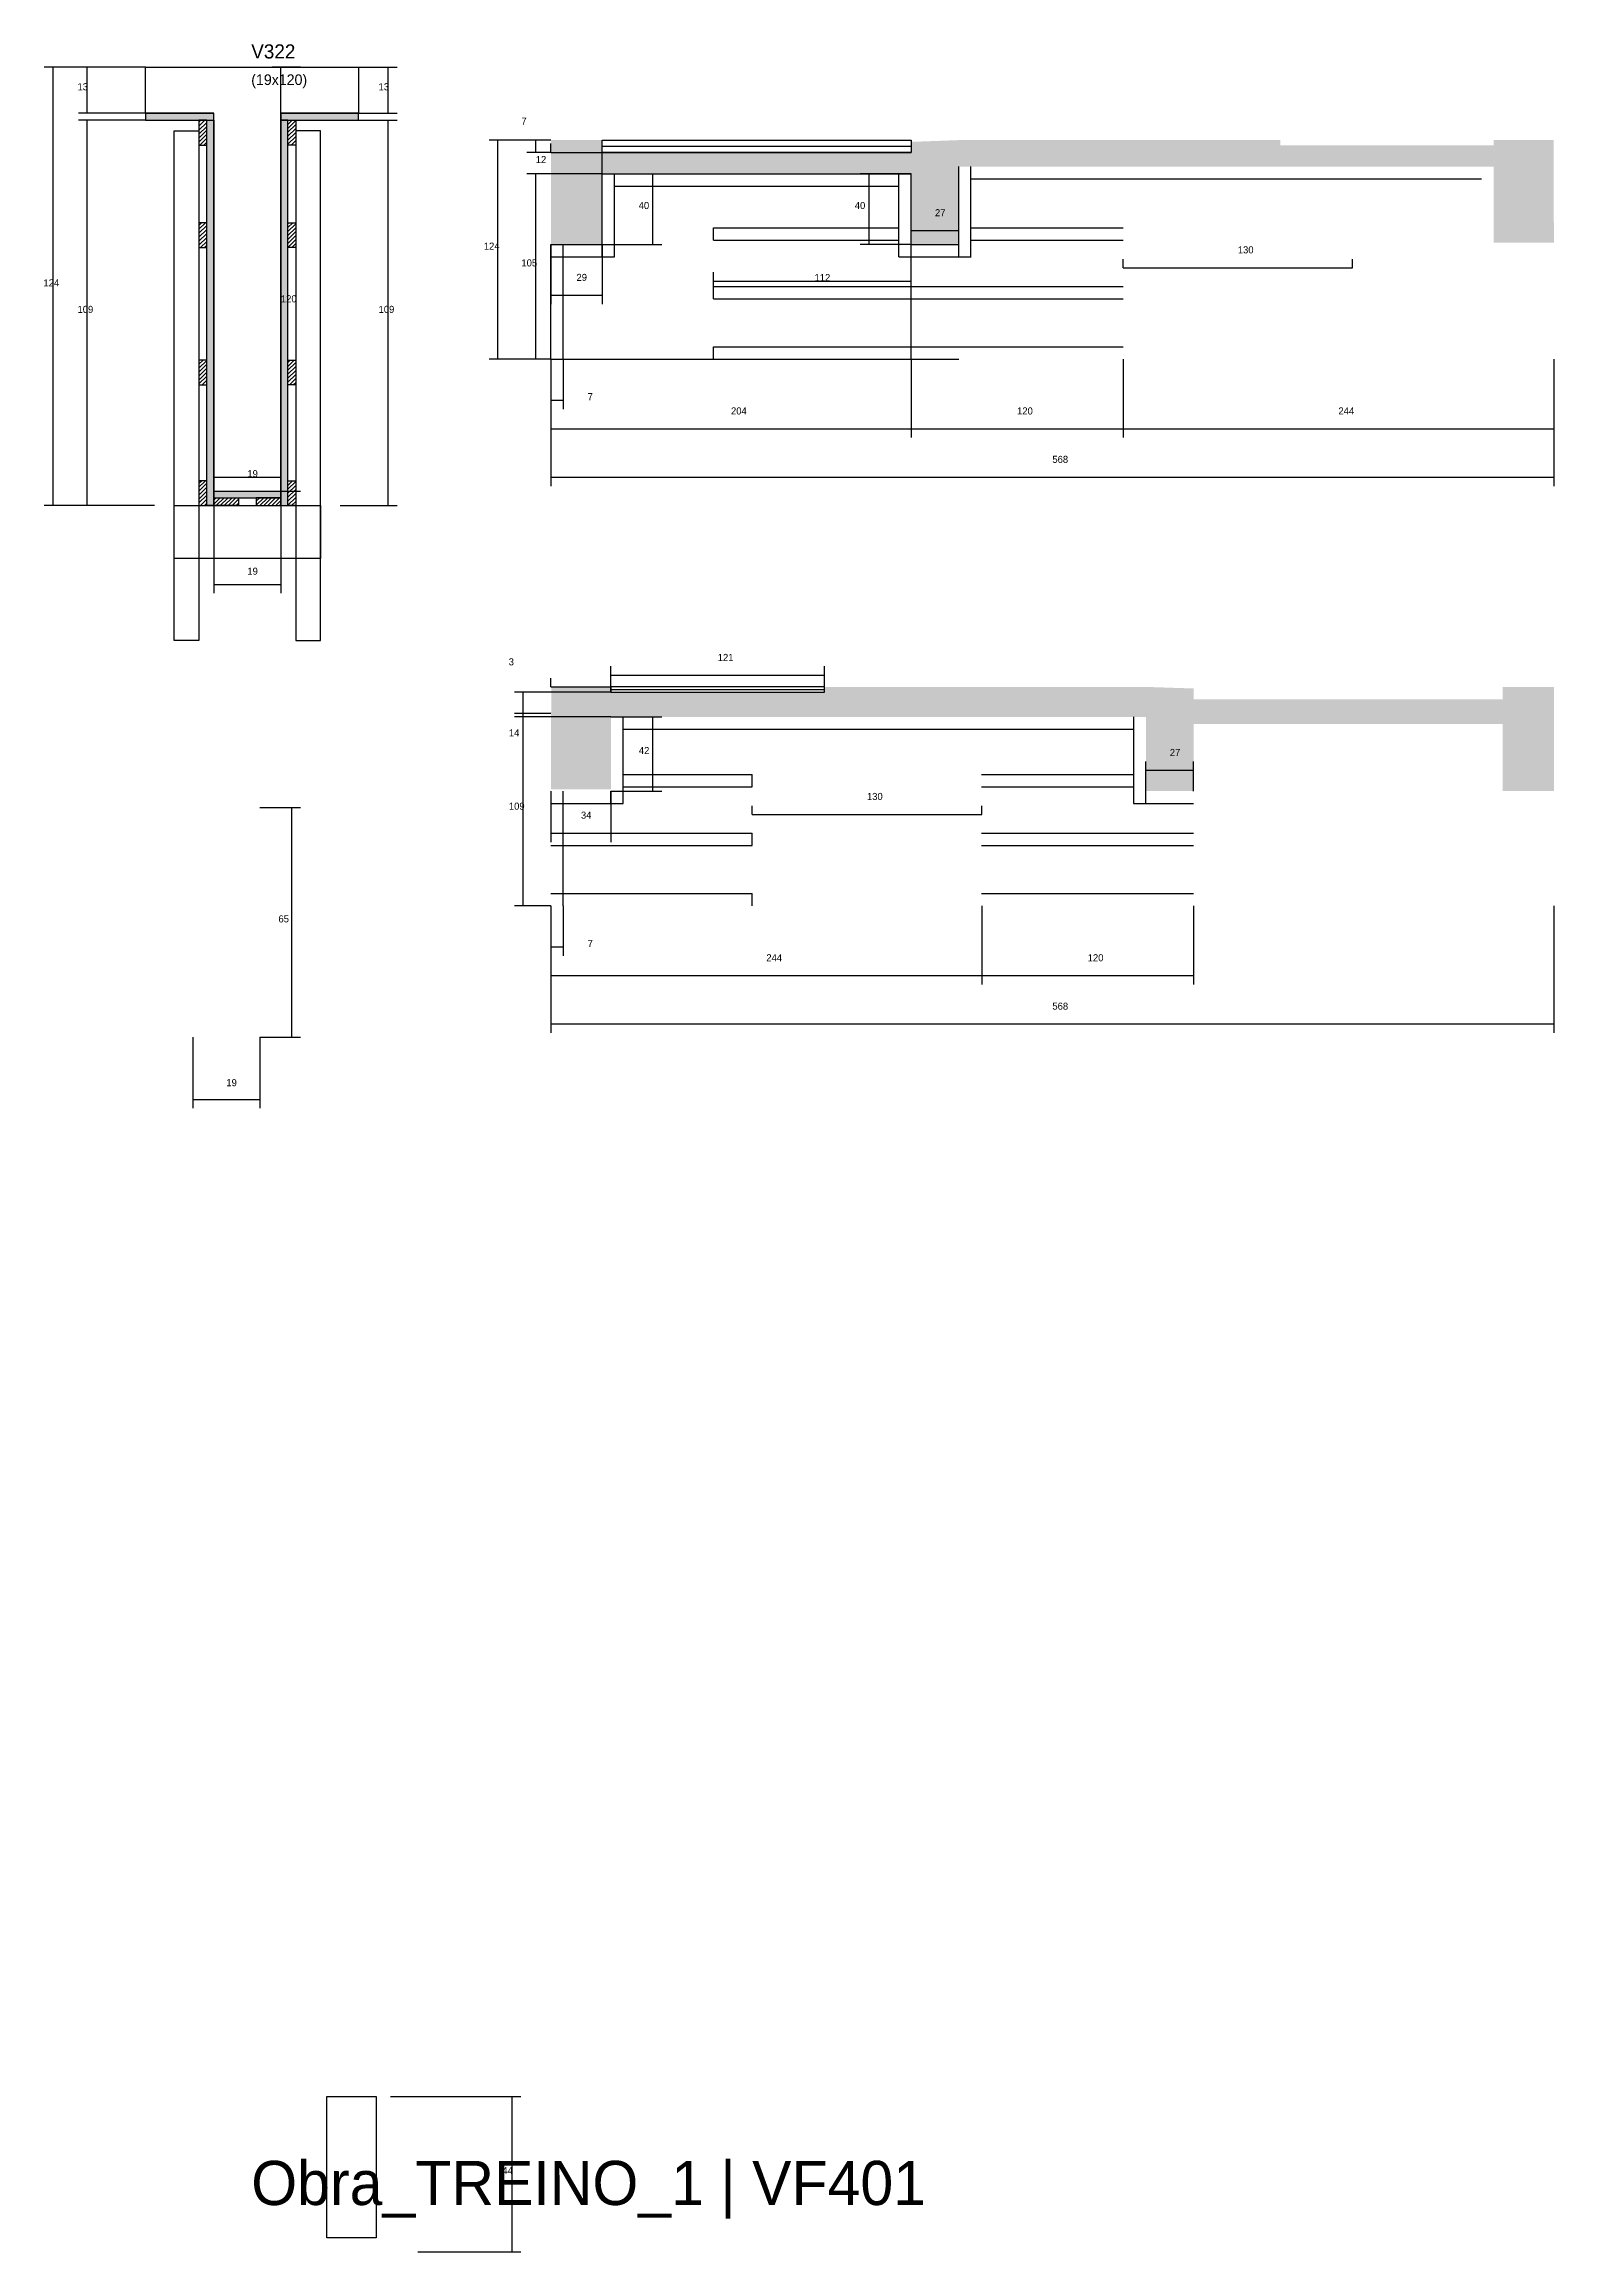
# Model space of a CAD drawing. Header units: metres. Extents: x -2848 to 21926, y -45195 to 1016.
# Drawn here: x 17483 to 18338, y -3436 to -2187 of the extents above; entities that cross this region are included whole.
import ezdxf

# ---------------------------------------------------------------- set-up
doc = ezdxf.new("R2010")
doc.units = ezdxf.units.M
for name, color, linetype in [('CONCRETO', 251, 'Continuous'), ('COTA', 241, 'Continuous'), ('Cota Seção (2x)', 4, 'Continuous'), ('Hachura', 253, 'Continuous'), ('LABEL_ID', 3, 'Continuous'), ('Madeira', 126, 'Continuous'), ('Painéis', 200, 'Continuous'), ('SARR_2.2x7', 40, 'Continuous'), ('SARR_3.5x7', 81, 'Continuous'), ('SARR_EDITAR', 141, 'Continuous'), ('Texto Seção', 7, 'Continuous')]:
    doc.layers.add(name, color=color, linetype=linetype)

msp = doc.modelspace()

# ---------------------------------------------------------------- hatches: boundary and pattern name
at = {"layer": 'COTA'}
h = msp.add_hatch(dxfattribs=at)
h.set_pattern_fill('AR-CONC', scale=0.03)
h.paths.add_polyline_path([(17798.7, -2260.2), (17973.7, -2260.2), (17973.7, -2260.2), (17973.7, -2300.3), (17973.7, -2300.3), (18000.7, -2300.3), (18000.7, -2300.3), (18000.7, -2241.2), (18000.7, -2241.2), (17973.7, -2242.2), (17973.7, -2242.2), (17973.7, -2248.2), (17973.7, -2248.2), (17798.7, -2248.2), (17798.7, -2248.2), (17798.7, -2241.2), (17798.7, -2241.2), (17769.7, -2241.2), (17769.7, -2241.2), (17769.7, -2300.2), (17769.7, -2300.2), (17798.7, -2300.2), (17798.7, -2300.2), (17798.7, -2260.2)])
h = msp.add_hatch(dxfattribs=at)
h.set_pattern_fill('AR-CONC', scale=0.03)
h.paths.add_polyline_path([(18182.7, -2244.2), (18182.7, -2241.2), (18182.7, -2241.2), (18000.7, -2241.2), (18000.7, -2241.2), (18000.7, -2256.2), (18000.7, -2256.2), (18303.7, -2256.2), (18303.7, -2256.2), (18303.7, -2299.2), (18303.7, -2299.2), (18337.7, -2299.2), (18337.7, -2299.2), (18337.6, -2241.2), (18337.6, -2241.2), (18303.7, -2241.2), (18303.7, -2241.2), (18303.7, -2244.2), (18303.7, -2244.2), (18182.7, -2244.2)])
h = msp.add_hatch(dxfattribs=at)
h.set_pattern_fill('AR-CONC', scale=0.03)
h.paths.add_polyline_path([(17803.7, -2553.7), (17803.7, -2550.7), (17803.7, -2550.7), (17769.9, -2550.7), (17769.9, -2550.7), (17769.7, -2608.7), (17769.7, -2608.7), (17803.7, -2608.7), (17803.7, -2608.7), (17803.7, -2567.7), (17803.7, -2567.7), (18106.7, -2567.7), (18106.7, -2567.7), (18106.7, -2550.7), (18106.7, -2550.7), (17924.7, -2550.7), (17924.7, -2550.7), (17924.7, -2553.7), (17924.7, -2553.7), (17803.7, -2553.7)])
h = msp.add_hatch(dxfattribs=at)
h.set_pattern_fill('AR-CONC', scale=0.03)
h.paths.add_polyline_path([(18308.7, -2571.7), (18133.7, -2571.7), (18133.7, -2571.7), (18133.7, -2609.7), (18133.7, -2609.7), (18106.7, -2609.7), (18106.7, -2609.7), (18106.7, -2550.7), (18106.7, -2550.7), (18133.7, -2551.6), (18133.7, -2551.6), (18133.7, -2557.7), (18133.7, -2557.7), (18308.7, -2557.7), (18308.7, -2557.7), (18308.7, -2550.7), (18308.7, -2550.7), (18337.7, -2550.7), (18337.7, -2550.7), (18337.7, -2609.7), (18337.7, -2609.7), (18308.7, -2609.7), (18308.7, -2609.7), (18308.7, -2571.7)])
at = {"layer": 'Hachura'}
h = msp.add_hatch(color=8, dxfattribs=at)
h.dxf.hatch_style = 1
h.paths.add_polyline_path([(17578.8, -2230), (17578.8, -2226), (17578.8, -2226), (17540.2, -2226), (17540.2, -2226), (17540.2, -2230), (17540.2, -2230), (17578.8, -2230)])
h = msp.add_hatch(dxfattribs=at)
h.set_pattern_fill('ANSI31', scale=0.5)
h.paths.add_polyline_path([(17570.4, -2244), (17574.8, -2244), (17574.8, -2244), (17574.8, -2230), (17574.8, -2230), (17570.4, -2230), (17570.4, -2230), (17570.4, -2244)])
h = msp.add_hatch(color=8, dxfattribs=at)
h.dxf.hatch_style = 1
h.paths.add_polyline_path([(17574.8, -2230), (17578.8, -2230), (17578.8, -2230), (17578.8, -2448), (17578.8, -2448), (17574.8, -2448), (17574.8, -2448), (17574.8, -2230)])
h = msp.add_hatch(color=8, dxfattribs=at)
h.dxf.hatch_style = 1
h.paths.add_polyline_path([(17660.8, -2230), (17660.8, -2226), (17660.8, -2226), (17616.8, -2226), (17616.8, -2226), (17616.8, -2230), (17616.8, -2230), (17660.8, -2230)])
h = msp.add_hatch(color=8, dxfattribs=at)
h.dxf.hatch_style = 1
h.paths.add_polyline_path([(17620.8, -2228), (17616.8, -2228), (17616.8, -2228), (17616.8, -2448), (17616.8, -2448), (17620.8, -2448), (17620.8, -2448), (17620.8, -2228)])
h = msp.add_hatch(dxfattribs=at)
h.set_pattern_fill('ANSI31', scale=0.5)
h.paths.add_polyline_path([(17625.2, -2244), (17620.8, -2244), (17620.8, -2244), (17620.8, -2230), (17620.8, -2230), (17625.2, -2230), (17625.2, -2230), (17625.2, -2244)])
h = msp.add_hatch(dxfattribs=at)
h.set_pattern_fill('ANSI31', scale=0.5)
h.paths.add_polyline_path([(17570.4, -2302), (17574.8, -2302), (17574.8, -2302), (17574.8, -2288), (17574.8, -2288), (17570.4, -2288), (17570.4, -2288), (17570.4, -2302)])
h = msp.add_hatch(dxfattribs=at)
h.set_pattern_fill('ANSI31', scale=0.5)
h.paths.add_polyline_path([(17625.2, -2302), (17620.8, -2302), (17620.8, -2302), (17620.8, -2288), (17620.8, -2288), (17625.2, -2288), (17625.2, -2288), (17625.2, -2302)])
h = msp.add_hatch(dxfattribs=at)
h.set_pattern_fill('ANSI31', scale=0.5)
h.paths.add_polyline_path([(17570.4, -2379.7), (17574.8, -2379.7), (17574.8, -2379.7), (17574.8, -2365.7), (17574.8, -2365.7), (17570.4, -2365.7), (17570.4, -2365.7), (17570.4, -2379.7)])
h = msp.add_hatch(dxfattribs=at)
h.set_pattern_fill('ANSI31', scale=0.5)
h.paths.add_polyline_path([(17625.2, -2379.7), (17620.8, -2379.7), (17620.8, -2379.7), (17620.8, -2365.7), (17620.8, -2365.7), (17625.2, -2365.7), (17625.2, -2365.7), (17625.2, -2379.7)])
h = msp.add_hatch(dxfattribs=at)
h.set_pattern_fill('ANSI31', scale=0.5)
h.paths.add_polyline_path([(17570.4, -2448), (17574.8, -2448), (17574.8, -2448), (17574.8, -2434), (17574.8, -2434), (17570.4, -2434), (17570.4, -2434), (17570.4, -2448)])
h = msp.add_hatch(dxfattribs=at)
h.set_pattern_fill('ANSI31', scale=0.5)
h.paths.add_polyline_path([(17625.2, -2448), (17620.8, -2448), (17620.8, -2448), (17620.8, -2434), (17620.8, -2434), (17625.2, -2434), (17625.2, -2434), (17625.2, -2448)])
h = msp.add_hatch(color=8, dxfattribs=at)
h.dxf.hatch_style = 1
h.paths.add_polyline_path([(17616.8, -2443.6), (17616.8, -2440), (17616.8, -2440), (17578.8, -2440), (17578.8, -2440), (17578.8, -2443.6), (17578.8, -2443.6), (17616.8, -2443.6)])
h = msp.add_hatch(dxfattribs=at)
h.set_pattern_fill('ANSI31', scale=0.5)
h.paths.add_polyline_path([(17578.8, -2448), (17578.8, -2443.6), (17578.8, -2443.6), (17592.8, -2443.6), (17592.8, -2443.6), (17592.8, -2448), (17592.8, -2448), (17578.8, -2448)])
h = msp.add_hatch(dxfattribs=at)
h.set_pattern_fill('ANSI31', scale=0.5)
h.paths.add_polyline_path([(17616.8, -2448), (17616.8, -2443.6), (17616.8, -2443.6), (17602.8, -2443.6), (17602.8, -2443.6), (17602.8, -2448), (17602.8, -2448), (17616.8, -2448)])

# ---------------------------------------------------------------- linework, layer by layer
at = {"layer": 'CONCRETO'}
for points in [[(17540.2, -2226), (17540.2, -2200), (17660.8, -2200), (17660.8, -2226), (17616.8, -2226), (17616.8, -2440), (17578.8, -2440), (17578.8, -2226)], [(17642.8, -3348.5), (17642.8, -3348.5), (17670.8, -3348.5), (17670.8, -3376.5), (17670.8, -3376.5), (17670.8, -3428.5), (17642.8, -3428.5), (17642.8, -3348.5)]]:
    msp.add_lwpolyline(points, close=True, dxfattribs=at)
at = {"layer": 'COTA'}
for p, q in [((17540.2, -2200), (17482.8, -2200)), ((17487.8, -2448), (17487.8, -2200)), ((17540.2, -2200), (17502.1, -2200)), ((17507.1, -2226), (17507.1, -2200)), ((17660.8, -2200), (17682.6, -2200)), ((17677.6, -2226), (17677.6, -2200)), ((17540.2, -2226), (17502.1, -2226)), ((17540.2, -2230), (17502.1, -2230)), ((17507.1, -2448), (17507.1, -2230)), ((17660.8, -2226), (17682.6, -2226)), ((17660.8, -2230), (17682.6, -2230)), ((17677.6, -2448), (17677.6, -2230)), ((17769.7, -2241.2), (17734.7, -2241.2)), ((17739.7, -2365.2), (17739.7, -2241.2)), ((17769.7, -2241.2), (17756.1, -2241.2)), ((17769.7, -2248.2), (17756.1, -2248.2)), ((17761.1, -2248.2), (17761.1, -2241.2)), ((17769.7, -2248.2), (17769.7, -2243.2)), ((17769.7, -2248.2), (17798.7, -2248.2)), ((17798.7, -2260.2), (17798.7, -2243.2)), ((17798.7, -2260.2), (17756.1, -2260.2)), ((17761.1, -2365.2), (17761.1, -2260.2)), ((17798.7, -2260.2), (17832.5, -2260.2)), ((17827.5, -2300.2), (17827.5, -2260.2)), ((17973.7, -2260.2), (17944.9, -2260.2)), ((17949.9, -2300.3), (17949.9, -2260.2)), ((17973.7, -2300.3), (17973.7, -2287.3)), ((17973.7, -2292.3), (18000.7, -2292.3)), ((18000.7, -2300.3), (18000.7, -2287.3)), ((17769.7, -2300.2), (17769.7, -2334)), ((17798.7, -2300.2), (17832.5, -2300.2)), ((17798.7, -2300.2), (17798.7, -2334)), ((17973.7, -2300.3), (17944.9, -2300.3)), ((18093.7, -2313.5), (18093.7, -2308.5)), ((18223.7, -2313.5), (18223.7, -2308.5)), ((17861.7, -2324.1), (17861.7, -2316)), ((17861.7, -2321), (17973.7, -2321)), ((17973.7, -2324.1), (17973.7, -2316)), ((18093.7, -2313.5), (18223.7, -2313.5)), ((17769.7, -2329), (17798.7, -2329)), ((17769.7, -2365.2), (17734.7, -2365.2)), ((17769.7, -2365.2), (17756.1, -2365.2)), ((17769.7, -2365.2), (17769.7, -2393.4)), ((17769.7, -2365.2), (17769.7, -2409.6)), ((17769.7, -2365.2), (17769.7, -2437)), ((17776.7, -2365.2), (17776.7, -2393.4)), ((17973.7, -2365.2), (17973.7, -2409.6)), ((17973.7, -2365.2), (17973.7, -2409.6)), ((18093.7, -2365.2), (18093.7, -2409.6)), ((18093.7, -2365.2), (18093.7, -2409.6)), ((18337.7, -2365.2), (18337.7, -2409.6)), ((18337.7, -2365.2), (18337.7, -2437)), ((17769.7, -2388.4), (17776.7, -2388.4)), ((17769.7, -2404.6), (17973.7, -2404.6)), ((17973.7, -2404.6), (18093.7, -2404.6)), ((18093.7, -2404.6), (18337.7, -2404.6)), ((17769.7, -2432), (18337.7, -2432)), ((17545.2, -2448), (17482.8, -2448)), ((17545.2, -2448), (17502.1, -2448)), ((17578.8, -2448), (17578.8, -2497.7)), ((17616.8, -2448), (17616.8, -2497.7)), ((17650.4, -2448), (17682.6, -2448)), ((17578.8, -2492.7), (17616.8, -2492.7)), ((17769.7, -2550.7), (17769.7, -2545.7)), ((17803.7, -2550.7), (17803.7, -2539)), ((17803.7, -2544), (17924.7, -2544)), ((17803.7, -2553.7), (17803.7, -2545.7)), ((17924.7, -2550.7), (17924.7, -2539)), ((17803.7, -2553.7), (17749, -2553.7)), ((17754, -2567.7), (17754, -2553.7)), ((17769.7, -2550.7), (17803.7, -2550.7)), ((17769.7, -2565.7), (17749, -2565.7)), ((17803.7, -2567.7), (17749, -2567.7)), ((17754, -2674.7), (17754, -2565.7)), ((17803.7, -2567.7), (17832.5, -2567.7)), ((17827.5, -2609.7), (17827.5, -2567.7)), ((18106.7, -2609.7), (18106.7, -2592.9)), ((18106.7, -2597.9), (18133.7, -2597.9)), ((18133.7, -2609.7), (18133.7, -2592.9)), ((17769.7, -2609.7), (17769.7, -2638.5)), ((17803.7, -2609.7), (17832.5, -2609.7)), ((17803.7, -2609.7), (17803.7, -2638.5)), ((17604.9, -2619), (17627.9, -2619)), ((17622.9, -2749), (17622.9, -2619)), ((17883.7, -2623), (17883.7, -2618)), ((17883.7, -2623), (18013.7, -2623)), ((18013.7, -2623), (18013.7, -2618)), ((17769.7, -2633.5), (17803.7, -2633.5)), ((17769.7, -2674.7), (17749, -2674.7)), ((17769.7, -2674.7), (17769.7, -2719.1)), ((17769.7, -2674.7), (17769.7, -2702.9)), ((17769.7, -2674.7), (17769.7, -2746.5)), ((17776.7, -2674.7), (17776.7, -2702.9)), ((18013.7, -2674.7), (18013.7, -2719.1)), ((18013.7, -2674.7), (18013.7, -2719.1)), ((18133.7, -2674.7), (18133.7, -2719.1)), ((18337.7, -2674.7), (18337.7, -2746.5)), ((17769.7, -2697.9), (17776.7, -2697.9)), ((17769.7, -2714.1), (18013.7, -2714.1)), ((18013.7, -2714.1), (18133.7, -2714.1)), ((17566.9, -2749), (17566.9, -2789.2)), ((17604.9, -2749), (17604.9, -2789.2)), ((17604.9, -2749), (17627.9, -2749)), ((17769.7, -2741.5), (18337.7, -2741.5)), ((17566.9, -2784.2), (17604.9, -2784.2)), ((17678.8, -3348.5), (17752.7, -3348.5)), ((17747.7, -3436.5), (17747.7, -3348.5)), ((17694.4, -3436.5), (17752.7, -3436.5))]:
    msp.add_line(p, q, dxfattribs=at)
at = {"layer": 'Cota Seção (2x)'}
for p, q in [((17627.8, -2200), (17611.8, -2200)), ((17616.8, -2440), (17616.8, -2200)), ((17578.8, -2448), (17578.8, -2427)), ((17578.8, -2432), (17616.8, -2432)), ((17616.8, -2448), (17616.8, -2427)), ((17627.8, -2440), (17611.8, -2440))]:
    msp.add_line(p, q, dxfattribs=at)
at = {"layer": 'Madeira'}
for points in [[(17570.4, -2244), (17574.8, -2244), (17574.8, -2230), (17570.4, -2230)], [(17625.2, -2244), (17620.8, -2244), (17620.8, -2230), (17625.2, -2230)], [(17570.4, -2302), (17574.8, -2302), (17574.8, -2288), (17570.4, -2288)], [(17625.2, -2302), (17620.8, -2302), (17620.8, -2288), (17625.2, -2288)], [(17570.4, -2379.7), (17574.8, -2379.7), (17574.8, -2365.7), (17570.4, -2365.7)], [(17625.2, -2379.7), (17620.8, -2379.7), (17620.8, -2365.7), (17625.2, -2365.7)], [(17570.4, -2448), (17574.8, -2448), (17574.8, -2434), (17570.4, -2434)], [(17625.2, -2448), (17620.8, -2448), (17620.8, -2434), (17625.2, -2434)], [(17578.8, -2448), (17578.8, -2443.6), (17592.8, -2443.6), (17592.8, -2448)], [(17616.8, -2448), (17616.8, -2443.6), (17602.8, -2443.6), (17602.8, -2448)]]:
    msp.add_lwpolyline(points, close=True, dxfattribs=at)
at = {"layer": 'Painéis'}
for p, q in [((17540.2, -2226), (17578.8, -2226)), ((17616.8, -2226), (17660.8, -2226)), ((17798.7, -2241.2), (17973.7, -2241.2)), ((17798.7, -2248.2), (17798.7, -2241.2)), ((17798.7, -2248.2), (17973.7, -2248.2)), ((17798.7, -2260.2), (17973.7, -2260.2)), ((17798.7, -2300.2), (17798.7, -2260.2)), ((17973.7, -2300.3), (17973.7, -2260.2)), ((18000.7, -2300.3), (18000.7, -2256.2)), ((17769.7, -2300.2), (17798.7, -2300.2)), ((17769.7, -2365.2), (17769.7, -2300.2)), ((17973.7, -2300.3), (18000.7, -2300.3)), ((17973.7, -2365.2), (17973.7, -2300.3)), ((17769.7, -2365.2), (18000.7, -2365.2))]:
    msp.add_line(p, q, dxfattribs=at)
for points in [[(17578.8, -2230), (17578.8, -2226), (17540.2, -2226), (17540.2, -2230)], [(17574.8, -2230), (17578.8, -2230), (17578.8, -2448), (17574.8, -2448)], [(17660.8, -2230), (17660.8, -2226), (17616.8, -2226), (17616.8, -2230)], [(17620.8, -2230), (17616.8, -2230), (17616.8, -2448), (17620.8, -2448)], [(17973.7, -2248.2), (17798.7, -2248.2), (17798.7, -2241.2), (17973.7, -2241.2)], [(17616.8, -2443.6), (17616.8, -2440), (17578.8, -2440), (17578.8, -2443.6)], [(17924.7, -2550.7), (17803.7, -2550.7), (17803.7, -2553.7), (17924.7, -2553.7)]]:
    msp.add_lwpolyline(points, close=True, dxfattribs=at)
at = {"layer": 'SARR_2.2x7'}
for p, q in [((17798.7, -2244.7), (17973.7, -2244.7)), ((17805.7, -2307.2), (17805.7, -2260.2)), ((17966.7, -2307.3), (17966.7, -2260.2)), ((18007.6, -2307.3), (18007.6, -2256.2)), ((17805.7, -2267.2), (17966.7, -2267.2)), ((17973.7, -2267.2), (17973.7, -2267.2)), ((18007.6, -2263.2), (18093.7, -2263.2)), ((18093.7, -2263.2), (18296.7, -2263.2)), ((17861.7, -2290.8), (17966.7, -2290.8)), ((17861.7, -2297.8), (17861.7, -2290.8)), ((17861.7, -2297.8), (17966.7, -2297.8)), ((17973.7, -2295.8), (17973.7, -2295.8)), ((18007.6, -2290.8), (18093.8, -2290.8)), ((18007.6, -2297.8), (18093.8, -2297.8)), ((17769.7, -2307.2), (17798.7, -2307.2)), ((17776.7, -2365.2), (17776.7, -2300.2)), ((17798.7, -2307.2), (17798.7, -2300.2)), ((17798.7, -2307.2), (17805.7, -2307.2)), ((17966.7, -2307.3), (17973.7, -2307.3)), ((17973.7, -2307.3), (17973.7, -2300.3)), ((17973.7, -2302.8), (17973.7, -2302.8)), ((17973.7, -2307.3), (18000.7, -2307.3)), ((18000.6, -2302.8), (18000.7, -2302.8)), ((18000.7, -2307.3), (18000.7, -2300.3)), ((18000.7, -2307.3), (18007.7, -2307.3)), ((17861.7, -2324.1), (17973.7, -2324.1)), ((17861.7, -2331.1), (17861.7, -2324.1)), ((17973.7, -2324.1), (18093.8, -2324.1)), ((17861.7, -2331.1), (17973.7, -2331.1)), ((17973.7, -2331.1), (18093.8, -2331.1)), ((17861.7, -2358.2), (17973.7, -2358.2)), ((17861.7, -2365.2), (17861.7, -2358.2)), ((17973.7, -2358.2), (18093.8, -2358.2)), ((17810.7, -2616.7), (17810.7, -2567.7)), ((18099.8, -2616.7), (18099.8, -2567.7)), ((17810.7, -2574.7), (18013.7, -2574.7)), ((18013.7, -2574.7), (18099.8, -2574.7)), ((17776.7, -2674.7), (17776.7, -2609.7)), ((17803.7, -2616.7), (17803.7, -2609.7)), ((17810.7, -2600.3), (17883.7, -2600.3)), ((17810.7, -2607.3), (17883.7, -2607.3)), ((17883.7, -2607.3), (17883.7, -2600.3)), ((18013.6, -2600.3), (18099.8, -2600.3)), ((18013.6, -2607.3), (18099.8, -2607.3)), ((18106.7, -2616.7), (18106.7, -2609.7)), ((17769.7, -2616.7), (17803.7, -2616.7)), ((17803.7, -2616.7), (17810.7, -2616.7)), ((18099.7, -2616.7), (18106.7, -2616.7)), ((18106.7, -2612.3), (18106.8, -2612.3)), ((18106.7, -2616.7), (18133.7, -2616.7)), ((17769.7, -2633.5), (17883.7, -2633.5)), ((17883.7, -2640.5), (17883.7, -2633.5)), ((18013.6, -2633.5), (18133.7, -2633.5)), ((17769.7, -2640.5), (17883.7, -2640.5)), ((18013.6, -2640.5), (18133.7, -2640.5)), ((17769.7, -2667.7), (17883.7, -2667.7)), ((17883.7, -2674.7), (17883.7, -2667.7)), ((18013.6, -2667.7), (18133.7, -2667.7))]:
    msp.add_line(p, q, dxfattribs=at)
at = {"layer": 'SARR_3.5x7'}
for points in [[(17556.4, -2236), (17570.4, -2236), (17570.4, -2524.4), (17556.4, -2524.4)], [(17639.2, -2236), (17625.2, -2236), (17625.2, -2524.4), (17639.2, -2524.4)], [(17556.4, -2448), (17639.2, -2448), (17639.2, -2478), (17556.4, -2478)]]:
    msp.add_lwpolyline(points, close=True, dxfattribs=at)
at = {"layer": 'SARR_EDITAR'}
msp.add_line((17803.7, -2552.2), (17924.7, -2552.2), dxfattribs=at)

# ---------------------------------------------------------------- texts
at = {"layer": 'COTA'}
for s, p in [('13', (17501.6, -2213)), ('13', (17672.1, -2213)), ('7', (17753, -2232.4)), ('12', (17761.1, -2254.2)), ('40', (17819.4, -2280.2)), ('40', (17941.8, -2280.2)), ('27', (17987.2, -2284.3)), ('124', (17731.7, -2303.2)), ('105', (17753, -2312.7)), ('130', (18158.7, -2305.3)), ('124', (17482.3, -2324)), ('29', (17784.2, -2320.9)), ('112', (17919, -2321)), ('109', (17501.6, -2339)), ('109', (17672.1, -2339)), ('7', (17790.5, -2388.4)), ('204', (17871.7, -2396.5)), ('120', (18033.7, -2396.5)), ('244', (18215.7, -2396.5)), ('568', (18053.7, -2423.9)), ('19', (17597.8, -2487.2)), ('3', (17745.8, -2538.5)), ('121', (17864.2, -2536)), ('14', (17745.9, -2578.7)), ('42', (17819.5, -2588.7)), ('27', (18120.2, -2589.8)), ('130', (17948.7, -2614.7)), ('109', (17745.9, -2620.2)), ('34', (17786.7, -2625.3)), ('65', (17615.4, -2684)), ('7', (17790.5, -2697.9)), ('244', (17891.7, -2706)), ('120', (18073.7, -2706)), ('568', (18053.7, -2733.4)), ('19', (17585.9, -2776.7)), ('44', (17742.2, -3392.5))]:
    msp.add_text(s, height=4, dxfattribs=at).set_placement(p)
at = {"layer": 'Cota Seção (2x)'}
for s, p in [('120', (17616.8, -2333)), ('19', (17597.8, -2432))]:
    msp.add_text(s, height=4, dxfattribs=at).set_placement(p)
at = {"layer": 'LABEL_ID'}
msp.add_text('Obra_TREINO_1 | VF401', height=25, dxfattribs=at).set_placement((17600, -3410))
at = {"layer": 'Texto Seção'}
for s, height, p in [('V322', 8, (17600, -2195)), ('(19x120)', 6, (17600, -2210))]:
    msp.add_text(s, height=height, dxfattribs=at).set_placement(p)

doc.saveas('drawing.dxf')
